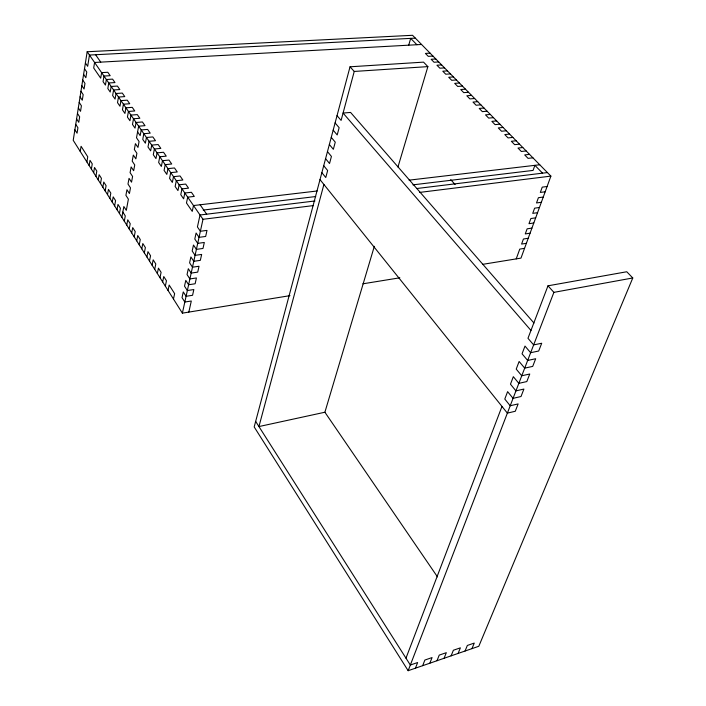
<?xml version="1.0" encoding="UTF-8"?>
<svg xmlns="http://www.w3.org/2000/svg" width="706" height="706" viewBox="0 0 706 706"><rect width="100%" height="100%" fill="white"/><g stroke="black" fill="none" stroke-linecap="round" stroke-linejoin="round"><path stroke-width="1.06" d="M482.507 264.371L520.984 258.114L550.892 176.112L412.542 35.3L87.173 51.75L73.221 140.326L182.386 313.146L289.981 295.655M80.237 151.446L81.075 146.292L87.747 156.794L86.891 161.974M89.132 165.522L89.989 160.341L92.257 163.898L91.383 169.087M93.651 172.67L94.525 167.481L96.81 171.081L95.928 176.279M98.222 179.906L99.114 174.7L101.426 178.344L100.526 183.56M102.847 187.222L103.747 182.007L106.085 185.687L105.176 190.911M107.515 194.627L108.442 189.393L110.807 193.117L109.871 198.36M112.245 202.11L113.181 196.859L115.572 200.628L114.628 205.878M117.028 209.682L117.981 204.422L120.399 208.235L119.438 213.494M121.864 217.333L123.859 206.514L126.312 210.362L128.386 199.171L125.915 195.341L126.948 189.711L129.427 193.532L130.478 187.867L127.989 184.054L129.039 178.362L131.537 182.174L132.596 176.456L130.089 172.652L131.139 166.916L133.663 170.711L134.731 164.93L132.207 161.144L133.319 155.082L135.861 158.868L136.893 153.29L134.343 149.522L135.42 143.662L137.979 147.43L139.073 141.535L136.505 137.776L138.641 126.197L145.004 125.668L142.418 121.961L136.064 122.473L135.031 128.139L132.481 124.432L133.513 118.776L139.85 118.273L137.299 114.61L130.972 115.104L129.948 120.752L127.433 117.09L128.439 111.451L134.758 110.966L132.243 107.347L125.933 107.815L124.936 113.445L122.447 109.827L123.435 104.206L129.727 103.747L127.239 100.164L120.955 100.614L119.976 106.235L117.514 102.652L118.484 97.049L124.759 96.607L122.297 93.068L116.031 93.501L115.069 99.096L112.642 95.566L113.595 89.971L119.844 89.556L117.408 86.061L111.169 86.467L110.224 92.045L107.824 88.55L108.759 82.981L114.981 82.584L112.581 79.125L106.368 79.513L105.432 85.082L103.058 81.622L103.985 76.063L110.18 75.683L107.797 72.268L101.611 72.639L100.702 78.189L93.695 67.997L94.586 62.472L421.553 44.469M124.3 221.199L125.28 215.921L122.835 212.065M126.753 225.082L127.742 219.795L130.222 223.696L129.224 228.982M131.704 232.918L132.71 227.614L135.217 231.559L134.202 236.863M136.708 240.843L137.732 235.53L140.265 239.528L139.241 244.841M141.782 248.865L142.815 243.544L145.383 247.577L144.333 252.907M146.901 256.975L147.96 251.645L150.554 255.731L149.487 261.07M152.09 265.191L153.167 259.843L155.797 263.982L154.711 269.33M157.341 273.496L158.435 268.139L161.092 272.331L159.988 277.687M162.654 281.906L163.766 276.54L166.457 280.776L165.336 286.151M168.028 290.422L169.166 285.039L174.629 293.643L173.473 299.035M182.386 313.146L203.001 219.292L87.173 51.75M188.829 312.096L191.3 301.012L184.822 302.027L182.024 297.632L183.269 291.913L186.084 296.299L192.57 295.293L193.841 289.548L187.346 290.545L184.522 286.159L185.784 280.379L188.617 284.756L195.13 283.768L196.418 277.961L189.896 278.932L187.046 274.563L188.326 268.721L191.185 273.081L197.724 272.128L199.021 266.259L192.473 267.203L189.605 262.844L190.885 256.94L193.771 261.291L200.336 260.364L201.66 254.434L195.077 255.343L192.182 251.009L193.479 245.035L196.392 249.368L202.984 248.468L204.316 242.476L197.715 243.367L194.794 239.043L196.1 233.006L199.039 237.331L205.658 236.457L206.999 230.403L200.372 231.259L197.424 226.944L200.027 215.003L314.991 200.963M397.955 167.031L427.88 66.62L423.529 62.137L350.035 66.796L254.186 426.936L408.156 670.7L478.809 646.272L632.779 277.97L626.76 271.757L547.988 285.815L527.973 338.289L533.648 344.907L541.714 343.248L538.687 351.014L530.638 352.709L524.999 346.081L522.052 353.812L527.656 360.448L535.686 358.736L532.712 366.396L524.699 368.135L519.122 361.49L516.218 369.114L521.76 375.769L529.756 374.012L526.817 381.567L518.839 383.349L513.333 376.677L510.464 384.196L515.936 390.877L523.905 389.068L521.01 396.516L513.059 398.343L507.614 391.654L504.79 399.066L510.2 405.765L518.133 403.911L515.283 411.254L507.367 413.134L320.003 179.615M323.904 184.478L258.943 426.556L324.892 412.233L374.339 246.297M350.035 66.796L354.235 71.447L341.104 120.399L337.027 115.652M408.695 45.281L410.68 38.371L416.902 44.725M516.218 258.89L519.766 249.103L524.54 248.353M405.976 658.16L501.984 406.427M408.156 670.7L553.892 292.355L632.779 277.97M415.437 668.185L417.634 662.528L410.336 665.034L255.66 421.394M422.665 665.679L424.88 660.039L432.072 657.568L429.848 663.199M436.988 660.737L439.229 655.115L446.324 652.671L444.074 658.283M451.108 655.848L453.376 650.252L460.383 647.843L458.106 653.429M465.051 651.029L467.346 645.452L474.264 643.078L471.952 648.646M362.858 283.812L399.843 277.802M526.376 243.323L521.593 244.073L523.428 239.007L528.22 238.275M530.074 233.201L525.273 233.924L527.126 228.823L531.927 228.109M533.798 222.99L528.988 223.696L530.859 218.542L535.669 217.845M537.557 212.682L532.73 213.362L534.618 208.164L539.446 207.493M541.343 202.287L536.516 202.949L538.413 197.698L543.258 197.053M545.173 191.794L540.328 192.429L542.243 187.134L547.097 186.508M203.001 219.292L313.49 205.578M419.611 192.411L550.892 176.112M416.734 188.528L547.406 172.573M203.222 210.07L315.723 196.542M412.931 184.857L533.083 170.411L534.892 165.336L542.552 173.164M317.179 190.982L193.497 205.552L192.253 211.385L186.472 202.984L187.699 197.168L194.291 196.418L191.405 192.279L184.831 193.012L183.613 198.818L180.771 194.688L181.971 188.881L188.546 188.158L185.696 184.072L179.139 184.787L177.947 190.576L175.141 186.49L176.323 180.71L182.863 180.012L180.048 175.97L173.517 176.659L172.352 182.43L169.572 178.397L170.737 172.626L177.25 171.955L174.479 167.966L167.975 168.628L166.819 174.391L164.083 170.402L165.222 164.648L171.717 164.004L168.972 160.068L162.486 160.703L161.356 166.439L158.656 162.512L159.777 156.767L166.245 156.15L163.527 152.258L157.076 152.867L155.964 158.594L153.29 154.711L154.393 148.984L160.836 148.392L158.153 144.545L151.728 145.127L150.634 150.846L147.995 146.998L149.081 141.297L155.496 140.723L152.849 136.929L146.442 137.485L145.374 143.186L142.762 139.391L143.83 133.699L150.219 133.152L147.607 129.401L141.226 129.939L140.167 135.614L137.591 131.863M409.074 180.154L539.737 164.763M532.915 157.817L528.07 158.365L524.69 154.914L529.526 154.367M526.164 150.943L521.328 151.481L517.992 148.057L522.811 147.536M519.484 144.148L514.665 144.659L511.356 141.279L516.165 140.776M512.874 137.423L508.064 137.917L504.79 134.572L509.591 134.087M506.334 130.769L501.534 131.245L498.295 127.927L503.087 127.459M499.866 124.177L495.074 124.635L491.87 121.361L496.653 120.911M493.459 117.664L488.684 118.105L485.516 114.866L490.282 114.434M487.122 111.213L482.357 111.636L479.224 108.433L483.981 108.018M480.857 104.832L476.1 105.238L472.994 102.07L477.75 101.664M474.653 98.513L469.905 98.911L466.834 95.769L471.573 95.381M468.51 92.265L463.771 92.645L460.736 89.53L465.466 89.168M462.43 86.079L457.709 86.441L454.69 83.361L459.412 83.008M453.428 76.919L448.716 77.254L451.699 80.299L456.411 79.954M450.454 73.892L445.751 74.218L442.803 71.2L447.498 70.882M444.559 67.891L439.864 68.2L436.943 65.217L441.638 64.908M354.235 71.447L427.88 66.62M438.726 61.951L434.04 62.243L431.145 59.286L435.823 58.995M432.946 56.065L428.268 56.348L425.409 53.427L430.078 53.144M415.322 38.133L89.459 55.05L87.676 66.311L85.4 62.984M547.988 285.815L553.892 292.355M450.702 179.633L455.123 184.531M533.974 323.039L350.573 112.43L343.072 113.057L530.965 330.452M335.094 122.932L339.145 127.689L337.203 134.943L333.17 130.169M331.255 137.361L335.262 142.144L333.347 149.31L329.349 144.509M327.46 151.613L331.432 156.423L329.534 163.501L325.581 158.673M323.71 165.698L327.646 170.534L325.775 177.524L321.857 172.679M95.584 54.733L100.737 62.137M200.116 204.775L206.673 214.192M324.892 412.233L437.464 576.864M84.499 68.694L86.767 72.03L85.858 77.722L83.608 74.377M82.717 80.034L84.967 83.387L84.067 89.027L81.825 85.664M80.943 91.268L83.176 94.63L82.293 100.226L80.069 96.846M79.196 102.405L81.411 105.785L80.528 111.319L78.322 107.93M77.457 113.437L79.654 116.825L78.79 122.314L76.592 118.908M75.736 124.362L77.925 127.768L77.06 133.205L74.88 129.789"/></g></svg>
